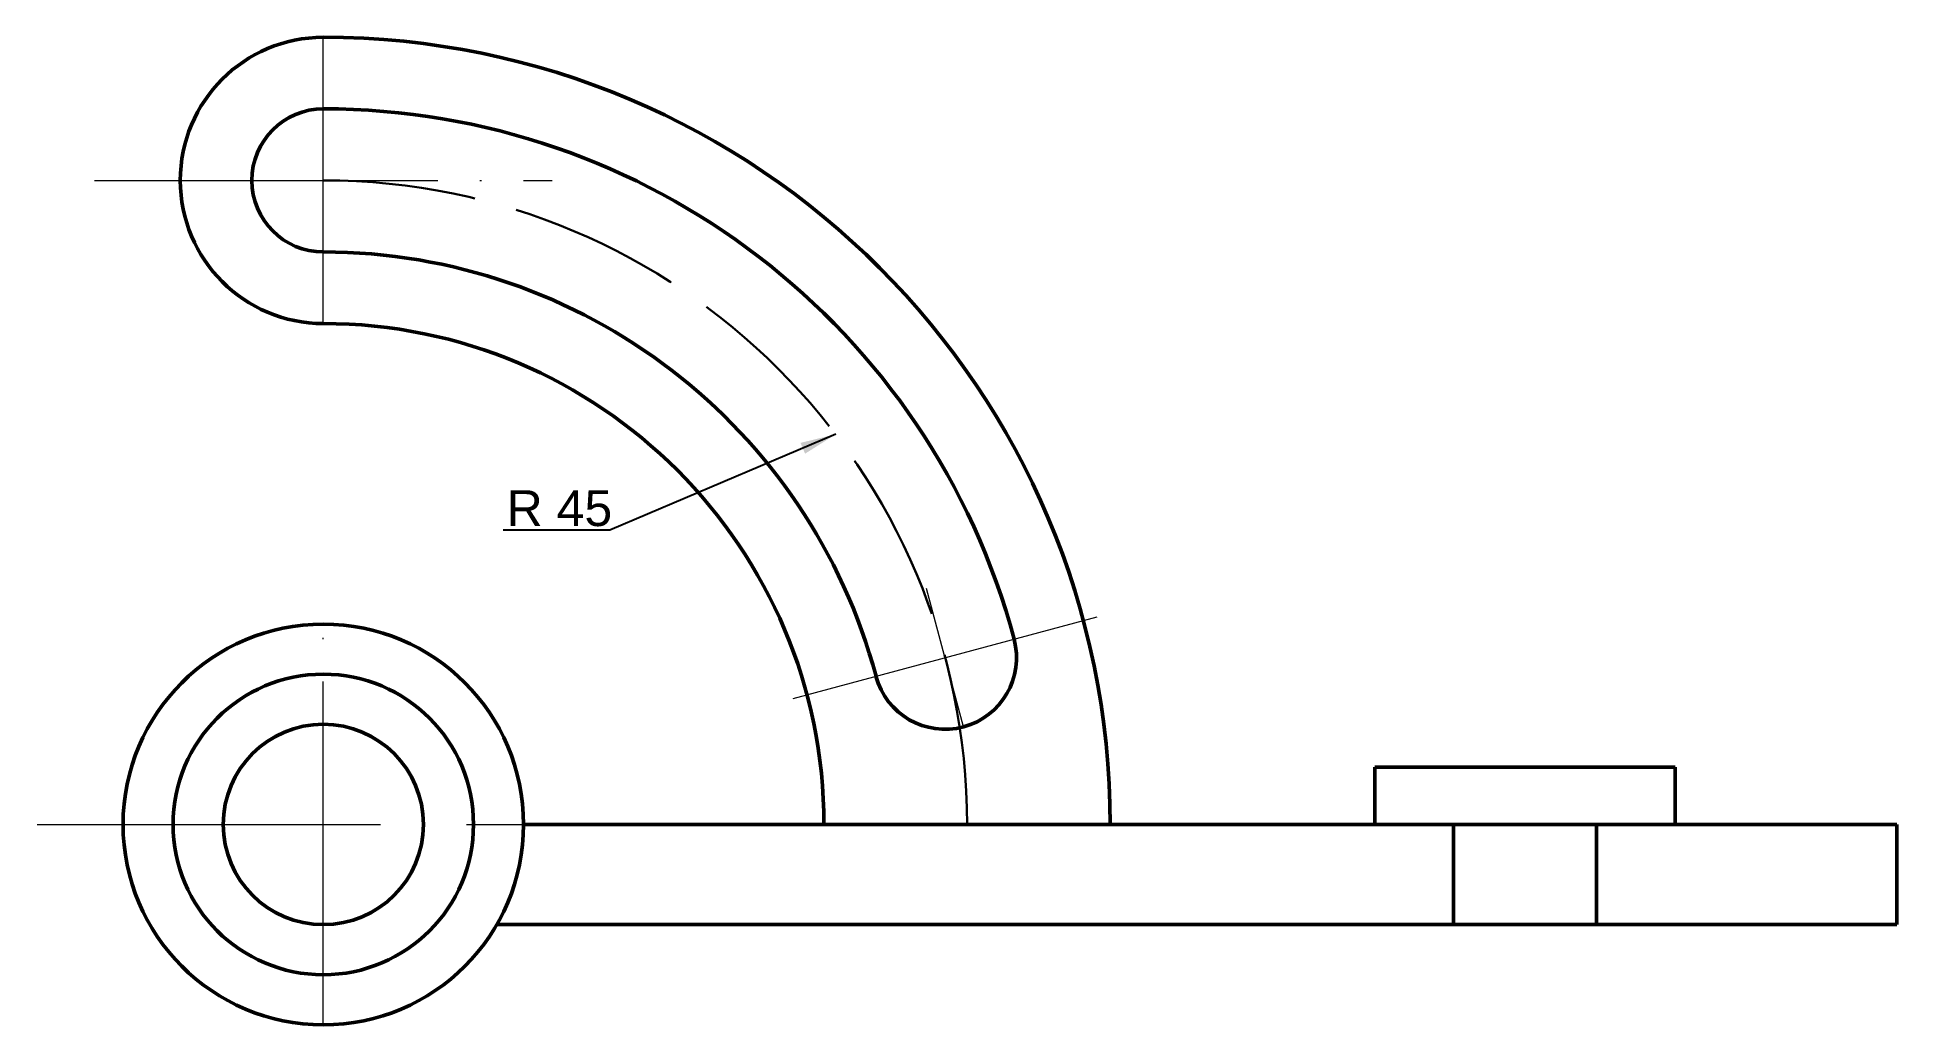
# Model space of a CAD drawing. Header units: millimetres. Extents: x 497 to 627, y 71 to 140.
import ezdxf

# ---------------------------------------------------------------- set-up
doc = ezdxf.new("R2010")
doc.units = ezdxf.units.MM
doc.linetypes.add('ACAD_ISO02W100', pattern=[15, 12, -3])
doc.linetypes.add('ACAD_ISO04W100', pattern=[30, 24, -2.95, 0.1, -2.95])
for name, color, linetype, lineweight, true_color in [('Contornos Ocultos', 252, 'ACAD_ISO02W100', 30, 0xa0a0a4), ('Contornos Visibles', 7, 'Continuous', 50, 0xffffff), ('Cotas', 1, 'Continuous', 20, 0xff0000), ('Ejes de revolución', 6, 'ACAD_ISO04W100', 20, 0xff00ff)]:
    doc.layers.add(name, color=color, linetype=linetype, lineweight=lineweight, true_color=true_color)
doc.styles.get("Standard").update_dxf_attribs({"font": ''})
doc.styles.add('textstyle0', font='')
doc.styles.get('Standard').set_extended_font_data('txt')
doc.styles.get('textstyle0').set_extended_font_data('Arial')
doc.dimstyles.get("Standard").update_dxf_attribs({"dimtxt": 2.5, "dimasz": 2.5, "dimexe": 1.25, "dimexo": 0.625, "dimtad": 1, "dimtxsty": 'Standard', "dimcen": 2.5, "dimadec": 0, "dimazin": 0, "dimtfac": 1, "dimtmove": 0, "dimatfit": 3, "dimfxl": 1, "dimarcsym": 0})

msp = doc.modelspace()

# ---------------------------------------------------------------- linework, layer by layer
at = {"layer": 'Contornos Ocultos'}
msp.add_arc((517.25, 84.61), 45, 0, 90, dxfattribs=at)
at = {"layer": 'Contornos Visibles'}
for p, q in [((601.25, 88.61), (590.75, 88.61)), ((590.75, 88.61), (590.75, 84.61)), ((601.25, 88.61), (611.75, 88.61)), ((611.75, 88.61), (611.75, 84.61)), ((531.25, 84.61), (552.25, 84.61)), ((552.25, 84.61), (572.25, 84.61)), ((572.25, 84.61), (627.25, 84.61)), ((596.25, 77.61), (596.25, 84.61)), ((606.25, 77.61), (606.25, 84.61)), ((627.25, 77.61), (627.25, 84.61)), ((596.25, 77.61), (529.37, 77.61)), ((596.25, 77.61), (601.25, 77.61)), ((601.25, 77.61), (606.25, 77.61)), ((601.25, 77.61), (627.25, 77.61))]:
    msp.add_line(p, q, dxfattribs=at)
for radius in [14, 10.5, 7]:
    msp.add_circle((517.25, 84.61), radius, dxfattribs=at)
for centre, radius, start, end in [((517.25, 129.61), 10, 90, 270), ((517.25, 84.61), 55, 0, 90), ((517.25, 129.61), 5, 90, 270), ((517.25, 84.61), 50, 15, 90), ((517.25, 84.61), 40, 15, 90), ((517.25, 84.61), 35, 0, 90), ((560.71, 96.26), 5, 195, 15)]:
    msp.add_arc(centre, radius, start, end, dxfattribs=at)
at = {"layer": 'Ejes de revolución'}
for p, q in [((517.25, 119.61), (517.25, 139.61)), ((501.25, 129.61), (533.25, 129.61)), ((562.01, 91.43), (559.42, 101.09)), ((550.09, 93.41), (571.34, 99.11)), ((517.25, 70.61), (517.25, 98.61)), ((497.25, 84.61), (537.25, 84.61))]:
    msp.add_line(p, q, dxfattribs=at)

# ---------------------------------------------------------------- texts
at = {"layer": 'Cotas', "insert": (530.07, 107.96), "char_height": 2.5, "attachment_point": 1, "style": 'textstyle0'}
msp.add_mtext('R 45', dxfattribs=at)

# ---------------------------------------------------------------- leaders
at = {"layer": 'Cotas'}
msp.add_leader([(553.07, 111.87), (537.28, 105.17), (529.82, 105.17)], dimstyle='Standard', override={"dimscale": 1}, dxfattribs=at)

doc.saveas('drawing.dxf')
